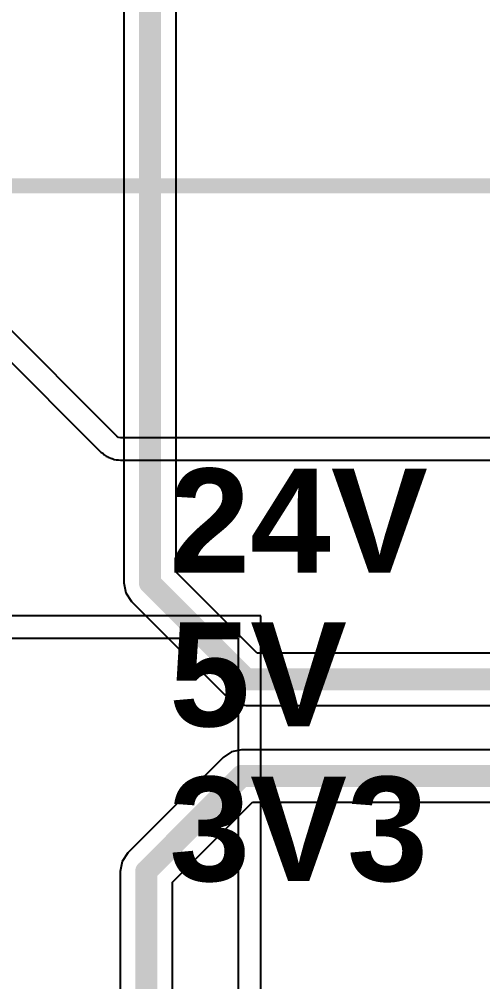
# Model space of a CAD drawing. Header units: inches. Extents: x -11 to 5428, y 0 to 5423.
# Drawn here: x 324.55 to 332.57, y 41.25 to 57.88 of the extents above; entities that cross this region are included whole.
import ezdxf

# ---------------------------------------------------------------- set-up
doc = ezdxf.new("R2010")
doc.units = ezdxf.units.IN
for name, color, linetype in [('Bottom Layer', 5, 'Continuous'), ('Dimension', 6, 'Continuous'), ('PWR', 76, 'Continuous'), ('Top Layer', 1, 'Continuous'), ('Top Overlay', 2, 'Continuous')]:
    doc.layers.add(name, color=color, linetype=linetype)
doc.styles.add('Arial_Bold', font='', dxfattribs={"height": 0.2})
doc.styles.get('Arial_Bold').set_extended_font_data('Arial', bold=True)

msp = doc.modelspace()

# ---------------------------------------------------------------- linework, layer by layer
at = {"layer": 'Bottom Layer'}
for p, q in [((327.262, 48.328), (327.262, 67.909)), ((326.356, 67.721), (326.356, 48.14)), ((328.662, 46.928), (327.262, 48.328)), ((326.356, 48.14), (326.39, 47.967)), ((326.39, 47.967), (326.489, 47.82)), ((326.489, 47.82), (328.154, 46.154)), ((334.843, 46.928), (328.662, 46.928)), ((328.154, 46.154), (328.301, 46.056)), ((328.301, 46.056), (328.475, 46.021)), ((328.475, 46.021), (334.843, 46.021)), ((328.394, 45.259), (328.221, 45.224)), ((334.843, 45.259), (328.394, 45.259)), ((328.074, 45.126), (326.425, 43.477)), ((328.221, 45.224), (328.074, 45.126)), ((328.074, 45.126), (328.074, 45.126)), ((327.199, 42.969), (328.582, 44.352)), ((328.582, 44.352), (334.843, 44.352)), ((326.425, 43.477), (326.327, 43.33)), ((326.327, 43.33), (326.292, 43.157)), ((326.292, 43.157), (326.292, 24.182)), ((327.199, 24.182), (327.199, 42.969))]:
    msp.add_line(p, q, dxfattribs=at)
for points in [[(326.809, 48.14, 0.381, 0.381, 0), (326.809, 67.909, 0.381, 0.381, 0)], [(326.809, 48.14, 0.381, 0.381, 0), (328.475, 46.475, 0.381, 0.381, 0)], [(328.475, 46.475, 0.381, 0.381, 0), (335.173, 46.475, 0.381, 0.381, 0)], [(326.746, 43.157, 0.381, 0.381, 0), (328.394, 44.806, 0.381, 0.381, 0)], [(328.394, 44.806, 0.381, 0.381, 0), (335.173, 44.806, 0.381, 0.381, 0)], [(326.746, 23.852, 0.381, 0.381, 0), (326.746, 43.157, 0.381, 0.381, 0)]]:
    msp.add_lwpolyline(points, format="xyseb", dxfattribs=at)
for points in [[(326.714, 48.14, 0.191, 0.191, 1), (326.904, 48.14, 0.191, 0.191, 1)], [(326.714, 48.14, 0.191, 0.191, 1), (326.904, 48.14, 0.191, 0.191, 1)], [(328.379, 46.475, 0.191, 0.191, 1), (328.57, 46.475, 0.191, 0.191, 1)], [(328.379, 46.475, 0.191, 0.191, 1), (328.57, 46.475, 0.191, 0.191, 1)], [(328.299, 44.806, 0.191, 0.191, 1), (328.49, 44.806, 0.191, 0.191, 1)], [(328.299, 44.806, 0.191, 0.191, 1), (328.49, 44.806, 0.191, 0.191, 1)], [(326.65, 43.157, 0.191, 0.191, 1), (326.841, 43.157, 0.191, 0.191, 1)], [(326.65, 43.157, 0.191, 0.191, 1), (326.841, 43.157, 0.191, 0.191, 1)]]:
    msp.add_lwpolyline(points, format="xyseb", close=True, dxfattribs=at)
at = {"layer": 'Dimension'}
msp.add_lwpolyline([(0, 55, 0.254, 0.254, 0), (344, 55, 0.254, 0.254, 0)], format="xyseb", dxfattribs=at)
at = {"layer": 'PWR'}
for p, q in [((328.727, 47.574), (312.496, 47.574)), ((328.727, 18.466), (328.727, 47.574)), ((320.343, 47.186), (328.338, 47.186)), ((328.338, 47.186), (328.338, 18.627))]:
    msp.add_line(p, q, dxfattribs=at)
at = {"layer": 'Top Layer'}
for p, q in [((326.236, 50.675), (318.944, 57.967)), ((318.669, 57.692), (325.961, 50.4)), ((326.266, 50.655), (326.236, 50.675)), ((326.301, 50.648), (326.266, 50.655)), ((343.56, 50.648), (326.301, 50.648)), ((325.961, 50.4), (325.993, 50.379)), ((325.993, 50.379), (326.02, 50.352)), ((326.02, 50.352), (326.05, 50.332)), ((326.05, 50.332), (326.085, 50.317)), ((326.085, 50.317), (326.087, 50.316)), ((326.087, 50.316), (326.089, 50.315)), ((326.089, 50.315), (326.151, 50.29)), ((326.151, 50.29), (326.153, 50.289)), ((326.153, 50.289), (326.155, 50.288)), ((326.155, 50.288), (326.19, 50.274)), ((326.19, 50.274), (326.225, 50.267)), ((326.225, 50.267), (326.264, 50.267)), ((326.264, 50.267), (326.301, 50.259)), ((326.301, 50.259), (333.107, 50.259))]:
    msp.add_line(p, q, dxfattribs=at)

# ---------------------------------------------------------------- texts
at = {"layer": 'Top Overlay', "style": 'Arial_Bold'}
for s, p in [('24V', (327.143, 48.315)), ('5V', (327.143, 45.662)), ('3V3', (327.143, 42.992))]:
    msp.add_text(s, height=1.8, dxfattribs=at).set_placement(p)

doc.saveas('drawing.dxf')
